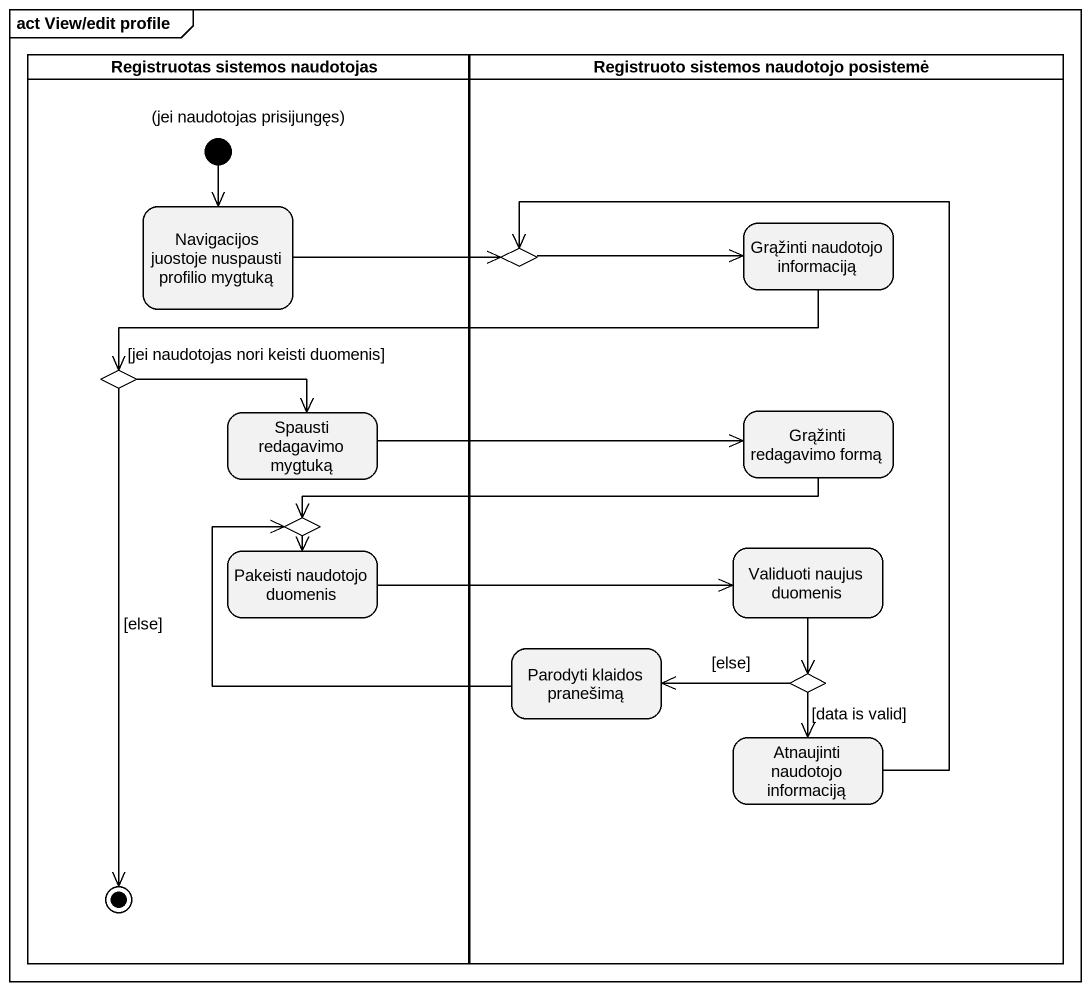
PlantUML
@startuml
mainframe act View/edit profile
hide empty description
state "Registruotas sistemos naudotojas" as Registruotas_sistemos <<partition>> {
  state "(jei naudotojas prisijungęs)" as jei_naudotojas_prisijungęs <<start>>
  state "Navigacijos juostoje nuspausti profilio mygtuką" as Navigacijos_juostoje
  state choice2 <<choice>>
  state "Spausti redagavimo mygtuką" as Spausti_redagavimo_mygtuką
  state choice3 <<choice>>
  state "Pakeisti naudotojo duomenis" as Pakeisti_naudotojo_duomenis
  choice2 --> [*] : [else]
}
state "Registruoto sistemos naudotojo posistemė" as Registruoto_sistemos <<partition>> {
  state choice1 <<choice>>
  state "Grąžinti naudotojo informaciją" as Grąžinti_naudotojo
  state "Grąžinti redagavimo formą" as Grąžinti_redagavimo_formą
  state "Validuoti naujus duomenis" as Validuoti_naujus_duomenis
  state "Parodyti klaidos pranešimą" as Parodyti_klaidos_pranešimą
  state choice4 <<choice>>
  state "Atnaujinti naudotojo informaciją" as Atnaujinti_naudotojo
}
jei_naudotojas_prisijungęs --> Navigacijos_juostoje
Navigacijos_juostoje -right-> choice1
choice1 -right-> Grąžinti_naudotojo
Grąžinti_naudotojo -left-> choice2
choice2 -right-> Spausti_redagavimo_mygtuką : [jei naudotojas nori keisti duomenis]
Spausti_redagavimo_mygtuką -right-> Grąžinti_redagavimo_formą
Grąžinti_redagavimo_formą -left-> choice3
choice3 --> Pakeisti_naudotojo_duomenis
Pakeisti_naudotojo_duomenis -right-> Validuoti_naujus_duomenis
Validuoti_naujus_duomenis --> choice4
Parodyti_klaidos_pranešimą -left-> choice3
choice4 -left-> Parodyti_klaidos_pranešimą : [else]
choice4 --> Atnaujinti_naudotojo : [data is valid]
Atnaujinti_naudotojo -up-> choice1
@enduml
